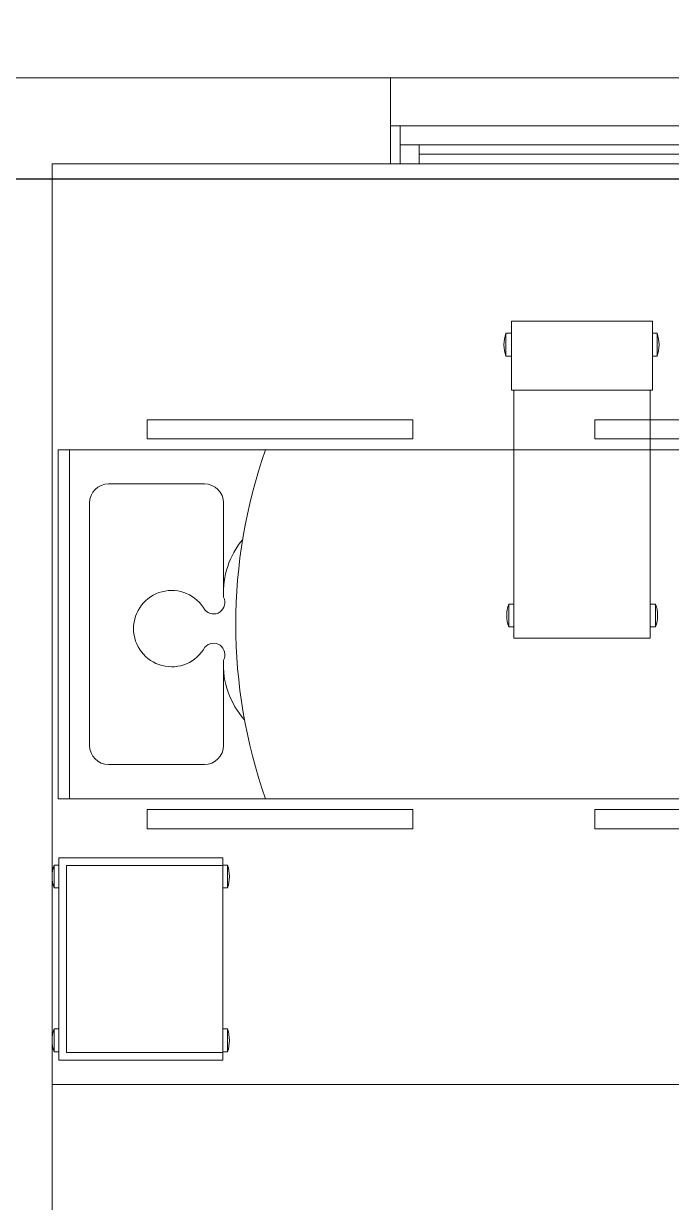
# Model space of a CAD drawing. Header units: metres. Extents: x -18745 to 220762, y -1579758 to -1356048.
# Drawn here: x 133561 to 135260, y -1429119 to -1426030 of the extents above; entities that cross this region are included whole.
import ezdxf

# ---------------------------------------------------------------- set-up
doc = ezdxf.new("R2010")
doc.units = ezdxf.units.M
doc.layers.get('0').update_dxf_attribs({"lineweight": 0})
for name, color, linetype, lineweight in [('A-100 - Copy$0$Aluminum', 8, 'Continuous', 0), ('A-100 - Copy$0$Medical Equipment and Furniture', 8, 'Continuous', 0), ('A-100 - Copy$0$Medical Equipment and Furniture1', 8, 'Continuous', 5), ('A-100 - Copy$0$Proj', 8, 'Continuous', 0), ('A-100 - Copy$0$Walls', 8, 'Continuous', 0)]:
    doc.layers.add(name, color=color, linetype=linetype, lineweight=lineweight)
doc.layers.add('A-100 - Copy$0$axes', color=8, linetype='Continuous')

# ---------------------------------------------------------------- blocks, each defined once
blk = doc.blocks.new('A-100 - Copy$0$Hospital Bed')
at = {"layer": 'A-100 - Copy$0$Medical Equipment and Furniture1'}
for p, q in [((38.338, -101.6315, 0), (38.338, -101.6815, 0)), ((38.338, -101.6315, 0), (39.0347, -101.6315, 0)), ((39.0347, -101.6315, 0), (39.0347, -101.6815, 0)), ((39.5123, -101.6315, 0), (40.209, -101.6315, 0)), ((39.5123, -101.6315, 0), (39.5123, -101.6815, 0)), ((40.209, -101.6315, 0), (40.209, -101.6815, 0)), ((38.338, -101.6815, 0), (39.0347, -101.6815, 0)), ((39.5123, -101.6815, 0), (40.209, -101.6815, 0)), ((38.105, -102.6245, 0), (38.105, -101.7101, 0)), ((38.105, -101.7101, 0), (40.4164, -101.7101, 0)), ((38.135, -102.6245, 0), (38.135, -101.7101, 0)), ((40.3864, -101.7101, 0), (40.3864, -102.6245, 0)), ((40.4164, -101.7101, 0), (40.4164, -102.6245, 0)), ((38.2374, -101.7997, 0), (38.4887, -101.7997, 0)), ((38.1874, -102.485, 0), (38.1874, -101.8497, 0)), ((38.5387, -102.0476, 0), (38.5387, -101.8497, 0)), ((38.5387, -102.485, 0), (38.5387, -102.264, 0)), ((38.4887, -102.535, 0), (38.2374, -102.535, 0)), ((40.4164, -102.6245, 0), (38.105, -102.6245, 0)), ((38.338, -102.6532, 0), (38.338, -102.7032, 0)), ((39.0347, -102.6532, 0), (38.338, -102.6532, 0)), ((39.0347, -102.6532, 0), (39.0347, -102.7032, 0)), ((40.209, -102.6532, 0), (39.5123, -102.6532, 0)), ((39.5123, -102.6532, 0), (39.5123, -102.7032, 0)), ((40.209, -102.6532, 0), (40.209, -102.7032, 0)), ((39.0347, -102.7032, 0), (38.338, -102.7032, 0)), ((40.209, -102.7032, 0), (39.5123, -102.7032, 0))]:
    blk.add_line(p, q, dxfattribs=at)
at = {"layer": 'A-100 - Copy$0$Medical Equipment and Furniture1', "elevation": 0}
for points in [[(38.6489, -102.6245), (38.6489, -102.6245), (38.6489, -102.6245), (38.6489, -102.6245), (38.6489, -102.6245), (38.6489, -102.6245), (38.6489, -102.6245), (38.6489, -102.6245), (38.6489, -102.6245), (38.6489, -102.6245), (38.6489, -102.6245), (38.6489, -102.6245), (38.6489, -102.6245), (38.6489, -102.6245), (38.6489, -102.6245), (38.6489, -102.6245), (38.6489, -102.6245), (38.6489, -102.6245), (38.6489, -102.6245), (38.6489, -102.6245), (38.6489, -102.6245), (38.6489, -102.6245), (38.6489, -102.6245), (38.6489, -102.6245), (38.6489, -102.6245), (38.6489, -102.6245), (38.6489, -102.6245), (38.6489, -102.6245), (38.6489, -102.6245), (38.6489, -102.6245), (38.6489, -102.6245), (38.6489, -102.6245), (38.6489, -102.6245), (38.6489, -102.6245), (38.6489, -102.6245), (38.6489, -102.6245), (38.6489, -102.6245), (38.6489, -102.6245), (38.6489, -102.6245), (38.6489, -102.6245), (38.6489, -102.6245), (38.6489, -102.6245), (38.6489, -102.6245), (38.6489, -102.6245), (38.6489, -102.6245), (38.6489, -102.6245), (38.6489, -102.6245), (38.6489, -102.6245), (38.6489, -102.6245), (38.6489, -102.6245), (38.6489, -102.6245), (38.6489, -102.6245), (38.6489, -102.6245), (38.6489, -102.6245), (38.6489, -102.6245), (38.6489, -102.6245), (38.6489, -102.6245), (38.6489, -102.6245), (38.6489, -102.6245), (38.6489, -102.6245), (38.6489, -102.6245), (38.6489, -102.6245), (38.6489, -102.6245), (38.6489, -102.6245), (38.6489, -102.6245), (38.6489, -102.6245), (38.6489, -102.6245), (38.6489, -102.6245), (38.6489, -102.6245), (38.6489, -102.6245), (38.6489, -102.6245), (38.6489, -102.6245), (38.6489, -102.6245), (38.6489, -102.6245), (38.6489, -102.6245), (38.6489, -102.6245), (38.6489, -102.6245), (38.6489, -102.6245), (38.6489, -102.6245), (38.6489, -102.6245), (38.6489, -102.6245), (38.6489, -102.6245), (38.6489, -102.6245), (38.6489, -102.6245), (38.6489, -102.6245), (38.6489, -102.6245), (38.6489, -102.6245), (38.6489, -102.6245), (38.6489, -102.6245), (38.6489, -102.6245), (38.6489, -102.6245), (38.6489, -102.6245), (38.6489, -102.6245), (38.6489, -102.6245), (38.6489, -102.6245), (38.6489, -102.6245), (38.6489, -102.6245), (38.6489, -102.6245), (38.6489, -102.6245), (38.6489, -102.6245), (38.6489, -102.6245), (38.6489, -102.6245), (38.6489, -102.6245), (38.6489, -102.6245), (38.6489, -102.6245), (38.6489, -102.6245), (38.6489, -102.6245), (38.6489, -102.6245), (38.6489, -102.6245), (38.6489, -102.6245), (38.6489, -102.6245), (38.6489, -102.6245), (38.6489, -102.6245), (38.6489, -102.6245), (38.6489, -102.6245), (38.6489, -102.6245), (38.6489, -102.6245), (38.6489, -102.6245), (38.6489, -102.6245), (38.6489, -102.6245), (38.6489, -102.6245), (38.6489, -102.6245), (38.6489, -102.6245), (38.6489, -102.6245), (38.6489, -102.6245), (38.6489, -102.6245), (38.6489, -102.6245), (38.6489, -102.6245), (38.6489, -102.6245), (38.6489, -102.6245), (38.6489, -102.6245), (38.6489, -102.6245), (38.6489, -102.6245), (38.6489, -102.6245), (38.6489, -102.6245), (38.6489, -102.6245), (38.6489, -102.6245), (38.6489, -102.6245), (38.6489, -102.6245), (38.6489, -102.6245), (38.6489, -102.6245), (38.6489, -102.6245), (38.6489, -102.6245), (38.6489, -102.6245), (38.6489, -102.6245), (38.6489, -102.6245), (38.6489, -102.6245), (38.6489, -102.6245), (38.6489, -102.6245), (38.6489, -102.6245), (38.6489, -102.6245), (38.6489, -102.6245), (38.6489, -102.6245), (38.6489, -102.6245), (38.6489, -102.6245), (38.6489, -102.6245), (38.6489, -102.6245), (38.6489, -102.6245), (38.6489, -102.6245), (38.6489, -102.6245), (38.6489, -102.6245), (38.6489, -102.6245), (38.6489, -102.6245), (38.6489, -102.6245), (38.6489, -102.6245), (38.6489, -102.6245), (38.6489, -102.6245), (38.6489, -102.6245), (38.6489, -102.6245), (38.6489, -102.6245), (38.6489, -102.6245), (38.6489, -102.6245), (38.6489, -102.6245), (38.6489, -102.6245), (38.6489, -102.6245), (38.6489, -102.6245), (38.6489, -102.6245), (38.6489, -102.6245), (38.6489, -102.6245), (38.6489, -102.6245), (38.6489, -102.6245), (38.6489, -102.6245), (38.6489, -102.6245), (38.6489, -102.6245), (38.6489, -102.6245), (38.6489, -102.6245), (38.6489, -102.6245), (38.6489, -102.6245), (38.6489, -102.6245), (38.6489, -102.6245), (38.6489, -102.6245), (38.6489, -102.6245), (38.6489, -102.6245), (38.6489, -102.6245), (38.6489, -102.6245), (38.6489, -102.6245), (38.6489, -102.6245), (38.6489, -102.6245), (38.6489, -102.6245), (38.6489, -102.6245), (38.6489, -102.6245), (38.6489, -102.6245), (38.6489, -102.6245), (38.6489, -102.6245), (38.6489, -102.6245), (38.6489, -102.6245), (38.6489, -102.6245), (38.6489, -102.6245), (38.6489, -102.6245), (38.6489, -102.6245), (38.6489, -102.6245), (38.6489, -102.6245), (38.6489, -102.6245), (38.6489, -102.6245), (38.6489, -102.6245), (38.6489, -102.6245), (38.6489, -102.6245), (38.6489, -102.6245), (38.6489, -102.6245)], [(38.6489, -102.6245), (38.6489, -102.6245), (38.6489, -102.6245), (38.6489, -102.6245), (38.6489, -102.6245), (38.6489, -102.6245), (38.6489, -102.6245), (38.6489, -102.6245), (38.6489, -102.6245), (38.6489, -102.6245), (38.6489, -102.6245), (38.6489, -102.6245), (38.6489, -102.6245), (38.6489, -102.6245), (38.6489, -102.6245), (38.6489, -102.6245), (38.6489, -102.6245), (38.6489, -102.6245), (38.6489, -102.6245), (38.6489, -102.6245), (38.6489, -102.6245), (38.6489, -102.6245), (38.6489, -102.6245), (38.6489, -102.6245), (38.6489, -102.6245), (38.6489, -102.6245), (38.6489, -102.6245), (38.6489, -102.6245), (38.6489, -102.6245), (38.6489, -102.6245), (38.6489, -102.6245), (38.6489, -102.6245), (38.6489, -102.6245), (38.6489, -102.6245), (38.6489, -102.6245), (38.6489, -102.6245), (38.6489, -102.6245), (38.6489, -102.6245), (38.6489, -102.6245), (38.6489, -102.6245), (38.6489, -102.6245), (38.6489, -102.6245), (38.6489, -102.6245), (38.6489, -102.6245), (38.6489, -102.6245), (38.6489, -102.6245), (38.6489, -102.6245), (38.6489, -102.6245), (38.6489, -102.6245), (38.6489, -102.6245), (38.6489, -102.6245), (38.6489, -102.6245), (38.6489, -102.6245), (38.6489, -102.6245), (38.6489, -102.6245), (38.6489, -102.6245), (38.6489, -102.6245), (38.6489, -102.6245), (38.6489, -102.6245), (38.6489, -102.6245), (38.6489, -102.6245), (38.6489, -102.6245), (38.6489, -102.6245), (38.6489, -102.6245), (38.6489, -102.6245), (38.6489, -102.6245), (38.6489, -102.6245), (38.6489, -102.6245), (38.6489, -102.6245), (38.6489, -102.6245), (38.6489, -102.6245), (38.6489, -102.6245), (38.6489, -102.6245), (38.6489, -102.6245), (38.6489, -102.6245), (38.6489, -102.6245), (38.6489, -102.6245), (38.6489, -102.6245), (38.6489, -102.6245), (38.6489, -102.6245), (38.6489, -102.6245), (38.6489, -102.6245), (38.6489, -102.6245), (38.6489, -102.6245), (38.6489, -102.6245), (38.6489, -102.6245), (38.6489, -102.6245), (38.6489, -102.6245), (38.6489, -102.6245), (38.6489, -102.6245), (38.6489, -102.6245), (38.6489, -102.6245), (38.6489, -102.6245), (38.6489, -102.6245), (38.6489, -102.6245), (38.6489, -102.6245), (38.6489, -102.6245), (38.6489, -102.6245), (38.6489, -102.6245), (38.6489, -102.6245), (38.6489, -102.6245), (38.6489, -102.6245), (38.6489, -102.6245), (38.6489, -102.6245), (38.6489, -102.6245), (38.6489, -102.6245), (38.6489, -102.6245), (38.6489, -102.6245), (38.6489, -102.6245), (38.6489, -102.6245), (38.6489, -102.6245), (38.6489, -102.6245), (38.6489, -102.6245), (38.6489, -102.6245), (38.6489, -102.6245), (38.6489, -102.6245), (38.6489, -102.6245), (38.6489, -102.6245), (38.6489, -102.6245), (38.6489, -102.6245), (38.6489, -102.6245), (38.6489, -102.6245), (38.6489, -102.6245), (38.6489, -102.6245), (38.6489, -102.6245), (38.6489, -102.6245), (38.6489, -102.6245), (38.6489, -102.6245), (38.6489, -102.6245), (38.6489, -102.6245), (38.6489, -102.6245), (38.6489, -102.6245), (38.6489, -102.6245), (38.6489, -102.6245), (38.6489, -102.6245), (38.6489, -102.6245), (38.6489, -102.6245), (38.6489, -102.6245), (38.6489, -102.6245), (38.6489, -102.6245), (38.6489, -102.6245), (38.6489, -102.6245), (38.6489, -102.6245), (38.6489, -102.6245), (38.6489, -102.6245), (38.6489, -102.6245), (38.6489, -102.6245), (38.6489, -102.6245), (38.6489, -102.6245), (38.6489, -102.6245), (38.6489, -102.6245), (38.6489, -102.6245), (38.6489, -102.6245), (38.6489, -102.6245), (38.6489, -102.6245), (38.6489, -102.6245), (38.6489, -102.6245), (38.6489, -102.6245), (38.6489, -102.6245), (38.6489, -102.6245), (38.6489, -102.6245), (38.6489, -102.6245), (38.6489, -102.6245), (38.6489, -102.6245), (38.6489, -102.6245), (38.6489, -102.6245), (38.6489, -102.6245), (38.6489, -102.6245), (38.6489, -102.6245), (38.6489, -102.6245), (38.6489, -102.6245), (38.6489, -102.6245), (38.6489, -102.6245), (38.6489, -102.6245), (38.6489, -102.6245), (38.6489, -102.6245), (38.6489, -102.6245), (38.6489, -102.6245), (38.6489, -102.6245), (38.6489, -102.6245), (38.6489, -102.6245), (38.6489, -102.6245), (38.6489, -102.6245), (38.6489, -102.6245), (38.6489, -102.6245), (38.6489, -102.6245), (38.6489, -102.6245), (38.6489, -102.6245), (38.6489, -102.6245), (38.6489, -102.6245), (38.6489, -102.6245), (38.6489, -102.6245), (38.6489, -102.6245), (38.6489, -102.6245), (38.6489, -102.6245), (38.6489, -102.6245), (38.6489, -102.6245), (38.6489, -102.6245), (38.6489, -102.6245), (38.6489, -102.6245), (38.6489, -102.6245), (38.6489, -102.6245), (38.6489, -102.6245), (38.6489, -102.6245), (38.6489, -102.6245), (38.6489, -102.6245), (38.6489, -102.6245), (38.6489, -102.6245), (38.6489, -102.6245), (38.6489, -102.6245), (38.6489, -102.6245), (38.6489, -102.6245), (38.6489, -102.6245), (38.6489, -102.6245)], [(38.6489, -102.6245), (38.6489, -102.6245), (38.6489, -102.6245), (38.6489, -102.6245), (38.6489, -102.6245), (38.6489, -102.6245), (38.6489, -102.6245), (38.6489, -102.6245), (38.6489, -102.6245), (38.6489, -102.6245), (38.6489, -102.6245), (38.6489, -102.6245), (38.6489, -102.6245), (38.6489, -102.6245), (38.6489, -102.6245), (38.6489, -102.6245), (38.6489, -102.6245), (38.6489, -102.6245), (38.6489, -102.6245), (38.6489, -102.6245), (38.6489, -102.6245), (38.6489, -102.6245), (38.6489, -102.6245), (38.6489, -102.6245), (38.6489, -102.6245), (38.6489, -102.6245), (38.6489, -102.6245), (38.6489, -102.6245), (38.6489, -102.6245), (38.6489, -102.6245), (38.6489, -102.6245), (38.6489, -102.6245), (38.6489, -102.6245), (38.6489, -102.6245), (38.6489, -102.6245), (38.6489, -102.6245), (38.6489, -102.6245), (38.6489, -102.6245), (38.6489, -102.6245), (38.6489, -102.6245), (38.6489, -102.6245), (38.6489, -102.6245), (38.6489, -102.6245), (38.6489, -102.6245), (38.6489, -102.6245), (38.6489, -102.6245), (38.6489, -102.6245), (38.6489, -102.6245), (38.6489, -102.6245), (38.6489, -102.6245), (38.6489, -102.6245), (38.6489, -102.6245), (38.6489, -102.6245), (38.6489, -102.6245), (38.6489, -102.6245), (38.6489, -102.6245), (38.6489, -102.6245), (38.6489, -102.6245), (38.6489, -102.6245), (38.6489, -102.6245), (38.6489, -102.6245), (38.6489, -102.6245), (38.6489, -102.6245), (38.6489, -102.6245), (38.6489, -102.6245), (38.6489, -102.6245), (38.6489, -102.6245), (38.6489, -102.6245), (38.6489, -102.6245), (38.6489, -102.6245), (38.6489, -102.6245), (38.6489, -102.6245), (38.6489, -102.6245), (38.6489, -102.6245), (38.6489, -102.6245), (38.6489, -102.6245), (38.6489, -102.6245), (38.6489, -102.6245), (38.6489, -102.6245), (38.6489, -102.6245), (38.6489, -102.6245), (38.6489, -102.6245), (38.6489, -102.6245), (38.6489, -102.6245), (38.6489, -102.6245), (38.6489, -102.6245), (38.6489, -102.6245), (38.6489, -102.6245), (38.6489, -102.6245), (38.6489, -102.6245), (38.6489, -102.6245), (38.6489, -102.6245), (38.6489, -102.6245), (38.6489, -102.6245), (38.6489, -102.6245), (38.6489, -102.6245), (38.6489, -102.6245), (38.6489, -102.6245), (38.6489, -102.6245), (38.6489, -102.6245), (38.6489, -102.6245), (38.6489, -102.6245), (38.6489, -102.6245), (38.6489, -102.6245), (38.6489, -102.6245), (38.6489, -102.6245), (38.6489, -102.6245), (38.6489, -102.6245), (38.6489, -102.6245), (38.6489, -102.6245), (38.6489, -102.6245), (38.6489, -102.6245), (38.6489, -102.6245), (38.6489, -102.6245), (38.6489, -102.6245), (38.6489, -102.6245), (38.6489, -102.6245), (38.6489, -102.6245), (38.6489, -102.6245), (38.6489, -102.6245), (38.6489, -102.6245), (38.6489, -102.6245), (38.6489, -102.6245), (38.6489, -102.6245), (38.6489, -102.6245), (38.6489, -102.6245), (38.6489, -102.6245), (38.6489, -102.6245), (38.6489, -102.6245), (38.6489, -102.6245), (38.6489, -102.6245), (38.6489, -102.6245), (38.6489, -102.6245), (38.6489, -102.6245), (38.6489, -102.6245), (38.6489, -102.6245), (38.6489, -102.6245), (38.6489, -102.6245), (38.6489, -102.6245), (38.6489, -102.6245), (38.6489, -102.6245), (38.6489, -102.6245), (38.6489, -102.6245), (38.6489, -102.6245), (38.6489, -102.6245), (38.6489, -102.6245), (38.6489, -102.6245), (38.6489, -102.6245), (38.6489, -102.6245), (38.6489, -102.6245), (38.6489, -102.6245), (38.6489, -102.6245), (38.6489, -102.6245), (38.6489, -102.6245), (38.6489, -102.6245), (38.6489, -102.6245), (38.6489, -102.6245), (38.6489, -102.6245), (38.6489, -102.6245), (38.6489, -102.6245), (38.6489, -102.6245), (38.6489, -102.6245), (38.6489, -102.6245), (38.6489, -102.6245), (38.6489, -102.6245), (38.6489, -102.6245), (38.6489, -102.6245), (38.6489, -102.6245), (38.6489, -102.6245), (38.6489, -102.6245), (38.6489, -102.6245), (38.6489, -102.6245), (38.6489, -102.6245), (38.6489, -102.6245), (38.6489, -102.6245), (38.6489, -102.6245), (38.6489, -102.6245), (38.6489, -102.6245), (38.6489, -102.6245), (38.6489, -102.6245), (38.6489, -102.6245), (38.6489, -102.6245), (38.6489, -102.6245), (38.6489, -102.6245), (38.6489, -102.6245), (38.6489, -102.6245), (38.6489, -102.6245), (38.6489, -102.6245), (38.6489, -102.6245), (38.6489, -102.6245), (38.6489, -102.6245), (38.6489, -102.6245), (38.6489, -102.6245), (38.6489, -102.6245), (38.6489, -102.6245), (38.6489, -102.6245), (38.6489, -102.6245), (38.6489, -102.6245), (38.6489, -102.6245), (38.6489, -102.6245), (38.6489, -102.6245), (38.6489, -102.6245), (38.6489, -102.6245), (38.6489, -102.6245), (38.6489, -102.6245), (38.6489, -102.6245), (38.6489, -102.6245), (38.6489, -102.6245), (38.6489, -102.6245), (38.6489, -102.6245), (38.6489, -102.6245), (38.6489, -102.6245), (38.6489, -102.6245), (38.6489, -102.6245), (38.6489, -102.6245), (38.6489, -102.6245), (38.6489, -102.6245), (38.6489, -102.6245), (38.6489, -102.6245), (38.6489, -102.6245), (38.6489, -102.6245), (38.6489, -102.6245), (38.6489, -102.6245), (38.6489, -102.6245), (38.6489, -102.6245), (38.6489, -102.6245), (38.6489, -102.6245), (38.6489, -102.6245), (38.6489, -102.6245), (38.6489, -102.6245), (38.6489, -102.6245), (38.6489, -102.6245), (38.6489, -102.6245), (38.6489, -102.6245), (38.6489, -102.6245), (38.6489, -102.6245), (38.6489, -102.6245), (38.6489, -102.6245), (38.6489, -102.6245), (38.6489, -102.6245), (38.6489, -102.6245), (38.6489, -102.6245), (38.6489, -102.6245), (38.6489, -102.6245), (38.6489, -102.6245), (38.6489, -102.6245), (38.6489, -102.6245), (38.6489, -102.6245), (38.6489, -102.6245), (38.6489, -102.6245), (38.6489, -102.6245), (38.6489, -102.6245), (38.6489, -102.6245), (38.6489, -102.6245), (38.6489, -102.6245), (38.6489, -102.6245), (38.6489, -102.6245), (38.6489, -102.6245), (38.6489, -102.6245), (38.6489, -102.6245), (38.6489, -102.6245), (38.6489, -102.6245), (38.6489, -102.6245), (38.6489, -102.6245), (38.6489, -102.6245), (38.6489, -102.6245), (38.6489, -102.6245), (38.6489, -102.6245), (38.6489, -102.6245), (38.6489, -102.6245), (38.6489, -102.6245), (38.6489, -102.6245), (38.6489, -102.6245), (38.6489, -102.6245), (38.6489, -102.6245), (38.6489, -102.6245), (38.6489, -102.6245)]]:
    blk.add_lwpolyline(points, close=True, dxfattribs=at)
for points in [[(38.6489, -102.6245), (38.6489, -102.6245), (38.6489, -102.6245), (38.6489, -102.6245), (38.6489, -102.6245), (38.6489, -102.6245), (38.6489, -102.6245), (38.6489, -102.6245)], [(38.6489, -102.6245), (38.6489, -102.6245), (38.6489, -102.6245), (38.6489, -102.6245), (38.6489, -102.6245), (38.6489, -102.6245), (38.6489, -102.6245), (38.6489, -102.6245), (38.6489, -102.6245), (38.6489, -102.6245), (38.6489, -102.6245), (38.6489, -102.6245), (38.6489, -102.6245), (38.6489, -102.6245), (38.6489, -102.6245), (38.6489, -102.6245), (38.6489, -102.6245), (38.6489, -102.6245), (38.6489, -102.6245), (38.6489, -102.6245), (38.6489, -102.6245), (38.6489, -102.6245), (38.6489, -102.6245), (38.6489, -102.6245), (38.6489, -102.6245), (38.6489, -102.6245), (38.6489, -102.6245), (38.6489, -102.6245), (38.6489, -102.6245), (38.6489, -102.6245), (38.6489, -102.6245), (38.6489, -102.6245), (38.6489, -102.6245), (38.6489, -102.6245), (38.6489, -102.6245), (38.6489, -102.6245), (38.6489, -102.6245), (38.6489, -102.6245), (38.6489, -102.6245), (38.6489, -102.6245), (38.6489, -102.6245), (38.6489, -102.6245), (38.6489, -102.6245), (38.6489, -102.6245), (38.6489, -102.6245), (38.6489, -102.6245), (38.6489, -102.6245), (38.6489, -102.6245), (38.6489, -102.6245), (38.6489, -102.6245), (38.6489, -102.6245), (38.6489, -102.6245), (38.6489, -102.6245), (38.6489, -102.6245), (38.6489, -102.6245), (38.6489, -102.6245), (38.6489, -102.6245), (38.6489, -102.6245), (38.6489, -102.6245), (38.6489, -102.6245), (38.6489, -102.6245), (38.6489, -102.6245), (38.6489, -102.6245), (38.6489, -102.6245), (38.6489, -102.6245), (38.6489, -102.6245), (38.6489, -102.6245), (38.6489, -102.6245), (38.6489, -102.6245), (38.6489, -102.6245), (38.6489, -102.6245), (38.6489, -102.6245), (38.6489, -102.6245), (38.6489, -102.6245), (38.6489, -102.6245), (38.6489, -102.6245), (38.6489, -102.6245), (38.6489, -102.6245), (38.6489, -102.6245), (38.6489, -102.6245), (38.6489, -102.6245), (38.6489, -102.6245), (38.6489, -102.6245), (38.6489, -102.6245), (38.6489, -102.6245), (38.6489, -102.6245), (38.6489, -102.6245), (38.6489, -102.6245), (38.6489, -102.6245), (38.6489, -102.6245), (38.6489, -102.6245), (38.6489, -102.6245), (38.6489, -102.6245), (38.6489, -102.6245), (38.6489, -102.6245), (38.6489, -102.6245), (38.6489, -102.6245), (38.6489, -102.6245), (38.6489, -102.6245), (38.6489, -102.6245), (38.6489, -102.6245), (38.6489, -102.6245), (38.6489, -102.6245), (38.6489, -102.6245), (38.6489, -102.6245), (38.6489, -102.6245), (38.6489, -102.6245), (38.6489, -102.6245), (38.6489, -102.6245), (38.6489, -102.6245), (38.6489, -102.6245)], [(38.6489, -102.6245), (38.6489, -102.6245), (38.6489, -102.6245), (38.6489, -102.6245), (38.6489, -102.6245), (38.6489, -102.6245), (38.6489, -102.6245), (38.6489, -102.6245), (38.6489, -102.6245), (38.6489, -102.6245), (38.6489, -102.6245), (38.6489, -102.6245), (38.6489, -102.6245), (38.6489, -102.6245), (38.6489, -102.6245), (38.6489, -102.6245), (38.6489, -102.6245)], [(38.6489, -102.6245), (38.6489, -102.6245), (38.6489, -102.6245), (38.6489, -102.6245), (38.6489, -102.6245), (38.6489, -102.6245), (38.6489, -102.6245)], [(38.6489, -102.6245), (38.6489, -102.6245), (38.6489, -102.6245), (38.6489, -102.6245), (38.6489, -102.6245), (38.6489, -102.6245), (38.6489, -102.6245), (38.6489, -102.6245), (38.6489, -102.6245), (38.6489, -102.6245), (38.6489, -102.6245), (38.6489, -102.6245)], [(38.6489, -102.6245), (38.6489, -102.6245), (38.6489, -102.6245), (38.6489, -102.6245), (38.6489, -102.6245), (38.6489, -102.6245), (38.6489, -102.6245), (38.6489, -102.6245), (38.6489, -102.6245), (38.6489, -102.6245), (38.6489, -102.6245), (38.6489, -102.6245), (38.6489, -102.6245), (38.6489, -102.6245), (38.6489, -102.6245), (38.6489, -102.6245), (38.6489, -102.6245), (38.6489, -102.6245), (38.6489, -102.6245), (38.6489, -102.6245), (38.6489, -102.6245), (38.6489, -102.6245), (38.6489, -102.6245), (38.6489, -102.6245), (38.6489, -102.6245), (38.6489, -102.6245), (38.6489, -102.6245), (38.6489, -102.6245), (38.6489, -102.6245), (38.6489, -102.6245), (38.6489, -102.6245), (38.6489, -102.6245), (38.6489, -102.6245), (38.6489, -102.6245), (38.6489, -102.6245), (38.6489, -102.6245), (38.6489, -102.6245), (38.6489, -102.6245), (38.6489, -102.6245), (38.6489, -102.6245), (38.6489, -102.6245), (38.6489, -102.6245), (38.6489, -102.6245), (38.6489, -102.6245), (38.6489, -102.6245), (38.6489, -102.6245), (38.6489, -102.6245), (38.6489, -102.6245), (38.6489, -102.6245), (38.6489, -102.6245), (38.6489, -102.6245), (38.6489, -102.6245), (38.6489, -102.6245), (38.6489, -102.6245), (38.6489, -102.6245), (38.6489, -102.6245), (38.6489, -102.6245), (38.6489, -102.6245), (38.6489, -102.6245), (38.6489, -102.6245), (38.6489, -102.6245), (38.6489, -102.6245), (38.6489, -102.6245), (38.6489, -102.6245), (38.6489, -102.6245), (38.6489, -102.6245), (38.6489, -102.6245), (38.6489, -102.6245), (38.6489, -102.6245), (38.6489, -102.6245), (38.6489, -102.6245), (38.6489, -102.6245), (38.6489, -102.6245), (38.6489, -102.6245), (38.6489, -102.6245), (38.6489, -102.6245), (38.6489, -102.6245), (38.6489, -102.6245), (38.6489, -102.6245), (38.6489, -102.6245), (38.6489, -102.6245), (38.6489, -102.6245), (38.6489, -102.6245), (38.6489, -102.6245), (38.6489, -102.6245), (38.6489, -102.6245), (38.6489, -102.6245), (38.6489, -102.6245), (38.6489, -102.6245)], [(38.6489, -102.6245), (38.6489, -102.6245), (38.6489, -102.6245), (38.6489, -102.6245), (38.6489, -102.6245), (38.6489, -102.6245), (38.6489, -102.6245), (38.6489, -102.6245), (38.6489, -102.6245), (38.6489, -102.6245), (38.6489, -102.6245), (38.6489, -102.6245), (38.6489, -102.6245), (38.6489, -102.6245), (38.6489, -102.6245), (38.6489, -102.6245), (38.6489, -102.6245), (38.6489, -102.6245), (38.6489, -102.6245), (38.6489, -102.6245), (38.6489, -102.6245), (38.6489, -102.6245), (38.6489, -102.6245), (38.6489, -102.6245), (38.6489, -102.6245), (38.6489, -102.6245), (38.6489, -102.6245), (38.6489, -102.6245), (38.6489, -102.6245), (38.6489, -102.6245), (38.6489, -102.6245), (38.6489, -102.6245), (38.6489, -102.6245), (38.6489, -102.6245), (38.6489, -102.6245), (38.6489, -102.6245), (38.6489, -102.6245), (38.6489, -102.6245), (38.6489, -102.6245), (38.6489, -102.6245), (38.6489, -102.6245), (38.6489, -102.6245), (38.6489, -102.6245), (38.6489, -102.6245), (38.6489, -102.6245), (38.6489, -102.6245), (38.6489, -102.6245), (38.6489, -102.6245), (38.6489, -102.6245), (38.6489, -102.6245), (38.6489, -102.6245), (38.6489, -102.6245), (38.6489, -102.6245), (38.6489, -102.6245)], [(38.6489, -102.6245), (38.6489, -102.6245), (38.6489, -102.6245), (38.6489, -102.6245), (38.6489, -102.6245), (38.6489, -102.6245), (38.6489, -102.6245), (38.6489, -102.6245), (38.6489, -102.6245), (38.6489, -102.6245)], [(38.6489, -102.6245), (38.6489, -102.6245), (38.6489, -102.6245), (38.6489, -102.6245), (38.6489, -102.6245), (38.6489, -102.6245), (38.6489, -102.6245), (38.6489, -102.6245), (38.6489, -102.6245), (38.6489, -102.6245)], [(38.6489, -102.6245), (38.6489, -102.6245), (38.6489, -102.6245), (38.6489, -102.6245), (38.6489, -102.6245), (38.6489, -102.6245), (38.6489, -102.6245), (38.6489, -102.6245), (38.6489, -102.6245), (38.6489, -102.6245), (38.6489, -102.6245), (38.6489, -102.6245), (38.6489, -102.6245), (38.6489, -102.6245), (38.6489, -102.6245)], [(38.6489, -102.6245), (38.6489, -102.6245), (38.6489, -102.6245), (38.6489, -102.6245), (38.6489, -102.6245), (38.6489, -102.6245), (38.6489, -102.6245), (38.6489, -102.6245), (38.6489, -102.6245), (38.6489, -102.6245)], [(38.6489, -102.6245), (38.6489, -102.6245), (38.6489, -102.6245), (38.6489, -102.6245), (38.6489, -102.6245), (38.6489, -102.6245), (38.6489, -102.6245)], [(38.6489, -102.6245), (38.6489, -102.6245), (38.6489, -102.6245), (38.6489, -102.6245), (38.6489, -102.6245), (38.6489, -102.6245), (38.6489, -102.6245), (38.6489, -102.6245), (38.6489, -102.6245), (38.6489, -102.6245)], [(38.6489, -102.6245), (38.6489, -102.6245), (38.6489, -102.6245), (38.6489, -102.6245), (38.6489, -102.6245), (38.6489, -102.6245), (38.6489, -102.6245), (38.6489, -102.6245), (38.6489, -102.6245), (38.6489, -102.6245), (38.6489, -102.6245), (38.6489, -102.6245), (38.6489, -102.6245), (38.6489, -102.6245), (38.6489, -102.6245), (38.6489, -102.6245), (38.6489, -102.6245), (38.6489, -102.6245)], [(38.6489, -102.6245), (38.6489, -102.6245), (38.6489, -102.6245), (38.6489, -102.6245), (38.6489, -102.6245), (38.6489, -102.6245), (38.6489, -102.6245), (38.6489, -102.6245), (38.6489, -102.6245)]]:
    blk.add_lwpolyline(points, dxfattribs=at)
at = {"layer": 'A-100 - Copy$0$Medical Equipment and Furniture1'}
for centre, radius, start, end in [((39.9488, -102.1673, 0), 1.378, 160.6222, 199.3778), ((38.2374, -101.8497, 0), 0.05, 90, 180), ((38.4887, -101.8497, 0), 0.05, 0, 90), ((38.7578, -102.0625, 0), 0.2195, 138.2973, 182.816), ((38.4026, -102.1558, 0), 0.1, 29.3037, 330.6963), ((38.5126, -102.0878, 0), 0.0297, 220.0437, 29.1003), ((38.5126, -102.2238, 0), 0.0297, 330.8997, 139.9563), ((38.7578, -102.2491, 0), 0.2195, 177.184, 219.6878), ((38.2374, -102.485, 0), 0.05, 180, 270), ((38.4887, -102.485, 0), 0.05, 270, 0)]:
    blk.add_arc(centre, radius, start, end, dxfattribs=at)
blk = doc.blocks.new('A-100 - Copy$0$HF13963-P')
at = {"layer": 'A-100 - Copy$0$Medical Equipment and Furniture1'}
for p, q in [((0.0915, 0.1995), (0.0315, 0.1995)), ((0.0315, 0.1995), (0.0315, 0.185)), ((0.0915, 0.1995), (0.0915, 0.185)), ((0.8007, 0.1919), (0.7407, 0.1919)), ((0.7407, 0.1919), (0.7407, 0.1788)), ((0.8007, 0.1919), (0.8007, 0.1788)), ((0.18, 0.185), (0, 0.185)), ((0, 0.185), (0, -0.185)), ((0.18, 0.185), (0.18, -0.185)), ((0.83, 0.1788), (0.18, 0.1788)), ((0.83, -0.1788), (0.83, 0.1788)), ((0.18, -0.185), (0, -0.185)), ((0.0315, -0.185), (0.0315, -0.1971)), ((0.0915, -0.185), (0.0915, -0.1971)), ((0.18, -0.1788), (0.83, -0.1788)), ((0.7407, -0.1788), (0.7407, -0.1933)), ((0.8007, -0.1788), (0.8007, -0.1933)), ((0.0915, -0.1971), (0.0315, -0.1971)), ((0.8007, -0.1933), (0.7407, -0.1933))]:
    blk.add_line(p, q, dxfattribs=at)
for centre, start, end in [((0.0615, 0.112), 71.0754, 108.9246), ((0.7707, 0.1044), 71.0754, 108.9246), ((0.0615, -0.1096), 251.0754, 288.9246), ((0.7707, -0.1058), 251.0754, 288.9246)]:
    blk.add_arc(centre, 0.0925, start, end, dxfattribs=at)
blk = doc.blocks.new('A-100 - Copy$0$HF10531-P')
at = {"layer": 'A-100 - Copy$0$Medical Equipment and Furniture1'}
for p, q in [((0.0791, 0.4424), (0.0191, 0.4424)), ((0.0191, 0.4424), (0.0191, 0.43)), ((0.0791, 0.4424), (0.0791, 0.43)), ((0.5086, 0.4424), (0.4486, 0.4424)), ((0.4486, 0.4424), (0.4486, 0.43)), ((0.5086, 0.4424), (0.5086, 0.43)), ((0.53, 0.43), (0, 0.43)), ((0, 0.43), (0, 0)), ((0.51, 0.41), (0.02, 0.41)), ((0.02, 0.41), (0.02, 0)), ((0.51, 0), (0.51, 0.41)), ((0.53, 0), (0.53, 0.43)), ((0, 0), (0.53, 0)), ((0.0191, -0.0124), (0.0191, 0)), ((0.0791, -0.0124), (0.0791, 0)), ((0.4486, -0.0124), (0.4486, 0)), ((0.5086, -0.0124), (0.5086, 0)), ((0.0791, -0.0124), (0.0191, -0.0124)), ((0.5086, -0.0124), (0.4486, -0.0124))]:
    blk.add_line(p, q, dxfattribs=at)
for points in [[(0.02, 0.41), (0.02, 0.41), (0.02, 0.41), (0.02, 0.41), (0.02, 0.41), (0.02, 0.41), (0.02, 0.41), (0.02, 0.41), (0.02, 0.41), (0.02, 0.41), (0.02, 0.41), (0.02, 0.41), (0.02, 0.41), (0.02, 0.41), (0.02, 0.41), (0.02, 0.41), (0.02, 0.41), (0.02, 0.41), (0.02, 0.41), (0.02, 0.41), (0.02, 0.41), (0.02, 0.41), (0.02, 0.41), (0.02, 0.41), (0.02, 0.41), (0.02, 0.41), (0.02, 0.41), (0.02, 0.41), (0.02, 0.41), (0.02, 0.41), (0.02, 0.41), (0.02, 0.41), (0.02, 0.41), (0.02, 0.41), (0.02, 0.41), (0.02, 0.41), (0.02, 0.41), (0.02, 0.41), (0.02, 0.41), (0.02, 0.41), (0.02, 0.41), (0.02, 0.41), (0.02, 0.41), (0.02, 0.41), (0.02, 0.41), (0.02, 0.41), (0.02, 0.41), (0.02, 0.41), (0.02, 0.41), (0.02, 0.41), (0.02, 0.41), (0.02, 0.41), (0.02, 0.41), (0.02, 0.41), (0.02, 0.41), (0.02, 0.41), (0.02, 0.41), (0.02, 0.41), (0.02, 0.41), (0.02, 0.41), (0.02, 0.41), (0.02, 0.41), (0.02, 0.41), (0.02, 0.41), (0.02, 0.41), (0.02, 0.41), (0.02, 0.41), (0.02, 0.41), (0.02, 0.41), (0.02, 0.41), (0.02, 0.41), (0.02, 0.41), (0.02, 0.41), (0.02, 0.41), (0.02, 0.41), (0.02, 0.41), (0.02, 0.41), (0.02, 0.41), (0.02, 0.41), (0.02, 0.41), (0.02, 0.41), (0.02, 0.41), (0.02, 0.41), (0.02, 0.41), (0.02, 0.41), (0.02, 0.41), (0.02, 0.41), (0.02, 0.41), (0.02, 0.41), (0.02, 0.41), (0.02, 0.41), (0.02, 0.41), (0.02, 0.41), (0.02, 0.41), (0.02, 0.41), (0.02, 0.41), (0.02, 0.41), (0.02, 0.41), (0.02, 0.41), (0.02, 0.41), (0.02, 0.41), (0.02, 0.41), (0.02, 0.41), (0.02, 0.41), (0.02, 0.41), (0.02, 0.41), (0.02, 0.41), (0.02, 0.41), (0.02, 0.41), (0.02, 0.41), (0.02, 0.41), (0.02, 0.41), (0.02, 0.41), (0.02, 0.41), (0.02, 0.41), (0.02, 0.41), (0.02, 0.41), (0.02, 0.41), (0.02, 0.41), (0.02, 0.41), (0.02, 0.41), (0.02, 0.41), (0.02, 0.41), (0.02, 0.41), (0.02, 0.41), (0.02, 0.41), (0.02, 0.41), (0.02, 0.41), (0.02, 0.41), (0.02, 0.41), (0.02, 0.41), (0.02, 0.41), (0.02, 0.41), (0.02, 0.41), (0.02, 0.41), (0.02, 0.41), (0.02, 0.41), (0.02, 0.41), (0.02, 0.41), (0.02, 0.41), (0.02, 0.41), (0.02, 0.41), (0.02, 0.41), (0.02, 0.41), (0.02, 0.41), (0.02, 0.41), (0.02, 0.41), (0.02, 0.41), (0.02, 0.41), (0.02, 0.41), (0.02, 0.41), (0.02, 0.41), (0.02, 0.41), (0.02, 0.41), (0.02, 0.41), (0.02, 0.41), (0.02, 0.41), (0.02, 0.41), (0.02, 0.41), (0.02, 0.41), (0.02, 0.41), (0.02, 0.41), (0.02, 0.41), (0.02, 0.41), (0.02, 0.41), (0.02, 0.41), (0.02, 0.41), (0.02, 0.41), (0.02, 0.41), (0.02, 0.41), (0.02, 0.41), (0.02, 0.41), (0.02, 0.41), (0.02, 0.41), (0.02, 0.41), (0.02, 0.41), (0.02, 0.41), (0.02, 0.41), (0.02, 0.41), (0.02, 0.41), (0.02, 0.41), (0.02, 0.41), (0.02, 0.41), (0.02, 0.41), (0.02, 0.41), (0.02, 0.41), (0.02, 0.41), (0.02, 0.41), (0.02, 0.41), (0.02, 0.41), (0.02, 0.41), (0.02, 0.41), (0.02, 0.41), (0.02, 0.41), (0.02, 0.41), (0.02, 0.41), (0.02, 0.41), (0.02, 0.41), (0.02, 0.41), (0.02, 0.41), (0.02, 0.41), (0.02, 0.41), (0.02, 0.41), (0.02, 0.41), (0.02, 0.41), (0.02, 0.41), (0.02, 0.41), (0.02, 0.41), (0.02, 0.41), (0.02, 0.41), (0.02, 0.41), (0.02, 0.41), (0.02, 0.41), (0.02, 0.41), (0.02, 0.41), (0.02, 0.41), (0.02, 0.41), (0.02, 0.41), (0.02, 0.41)], [(0.02, 0.41), (0.02, 0.41), (0.02, 0.41), (0.02, 0.41), (0.02, 0.41), (0.02, 0.41), (0.02, 0.41), (0.02, 0.41), (0.02, 0.41), (0.02, 0.41), (0.02, 0.41), (0.02, 0.41), (0.02, 0.41), (0.02, 0.41), (0.02, 0.41), (0.02, 0.41), (0.02, 0.41), (0.02, 0.41), (0.02, 0.41), (0.02, 0.41), (0.02, 0.41), (0.02, 0.41), (0.02, 0.41), (0.02, 0.41), (0.02, 0.41), (0.02, 0.41), (0.02, 0.41), (0.02, 0.41), (0.02, 0.41), (0.02, 0.41), (0.02, 0.41), (0.02, 0.41), (0.02, 0.41), (0.02, 0.41), (0.02, 0.41), (0.02, 0.41), (0.02, 0.41), (0.02, 0.41), (0.02, 0.41), (0.02, 0.41), (0.02, 0.41), (0.02, 0.41), (0.02, 0.41), (0.02, 0.41), (0.02, 0.41), (0.02, 0.41), (0.02, 0.41), (0.02, 0.41), (0.02, 0.41), (0.02, 0.41), (0.02, 0.41), (0.02, 0.41), (0.02, 0.41), (0.02, 0.41), (0.02, 0.41), (0.02, 0.41), (0.02, 0.41), (0.02, 0.41), (0.02, 0.41), (0.02, 0.41), (0.02, 0.41), (0.02, 0.41), (0.02, 0.41), (0.02, 0.41), (0.02, 0.41), (0.02, 0.41), (0.02, 0.41), (0.02, 0.41), (0.02, 0.41), (0.02, 0.41), (0.02, 0.41), (0.02, 0.41), (0.02, 0.41), (0.02, 0.41), (0.02, 0.41), (0.02, 0.41), (0.02, 0.41), (0.02, 0.41), (0.02, 0.41), (0.02, 0.41), (0.02, 0.41), (0.02, 0.41), (0.02, 0.41), (0.02, 0.41), (0.02, 0.41), (0.02, 0.41), (0.02, 0.41), (0.02, 0.41), (0.02, 0.41), (0.02, 0.41), (0.02, 0.41), (0.02, 0.41), (0.02, 0.41), (0.02, 0.41), (0.02, 0.41), (0.02, 0.41), (0.02, 0.41), (0.02, 0.41), (0.02, 0.41), (0.02, 0.41), (0.02, 0.41), (0.02, 0.41), (0.02, 0.41), (0.02, 0.41), (0.02, 0.41), (0.02, 0.41), (0.02, 0.41), (0.02, 0.41), (0.02, 0.41), (0.02, 0.41), (0.02, 0.41), (0.02, 0.41), (0.02, 0.41), (0.02, 0.41), (0.02, 0.41), (0.02, 0.41), (0.02, 0.41), (0.02, 0.41), (0.02, 0.41), (0.02, 0.41), (0.02, 0.41), (0.02, 0.41), (0.02, 0.41), (0.02, 0.41), (0.02, 0.41), (0.02, 0.41), (0.02, 0.41), (0.02, 0.41), (0.02, 0.41), (0.02, 0.41), (0.02, 0.41), (0.02, 0.41), (0.02, 0.41), (0.02, 0.41), (0.02, 0.41), (0.02, 0.41), (0.02, 0.41), (0.02, 0.41), (0.02, 0.41), (0.02, 0.41), (0.02, 0.41), (0.02, 0.41), (0.02, 0.41), (0.02, 0.41), (0.02, 0.41), (0.02, 0.41), (0.02, 0.41), (0.02, 0.41), (0.02, 0.41), (0.02, 0.41), (0.02, 0.41), (0.02, 0.41), (0.02, 0.41), (0.02, 0.41), (0.02, 0.41), (0.02, 0.41), (0.02, 0.41), (0.02, 0.41), (0.02, 0.41), (0.02, 0.41), (0.02, 0.41), (0.02, 0.41), (0.02, 0.41), (0.02, 0.41), (0.02, 0.41), (0.02, 0.41), (0.02, 0.41), (0.02, 0.41), (0.02, 0.41), (0.02, 0.41), (0.02, 0.41), (0.02, 0.41), (0.02, 0.41), (0.02, 0.41), (0.02, 0.41), (0.02, 0.41), (0.02, 0.41), (0.02, 0.41), (0.02, 0.41), (0.02, 0.41), (0.02, 0.41), (0.02, 0.41), (0.02, 0.41), (0.02, 0.41), (0.02, 0.41), (0.02, 0.41), (0.02, 0.41), (0.02, 0.41), (0.02, 0.41), (0.02, 0.41), (0.02, 0.41), (0.02, 0.41), (0.02, 0.41), (0.02, 0.41), (0.02, 0.41), (0.02, 0.41), (0.02, 0.41), (0.02, 0.41), (0.02, 0.41), (0.02, 0.41), (0.02, 0.41), (0.02, 0.41), (0.02, 0.41), (0.02, 0.41), (0.02, 0.41), (0.02, 0.41), (0.02, 0.41), (0.02, 0.41), (0.02, 0.41), (0.02, 0.41), (0.02, 0.41), (0.02, 0.41), (0.02, 0.41), (0.02, 0.41)], [(0.02, 0.41), (0.02, 0.41), (0.02, 0.41), (0.02, 0.41), (0.02, 0.41), (0.02, 0.41), (0.02, 0.41), (0.02, 0.41), (0.02, 0.41), (0.02, 0.41), (0.02, 0.41), (0.02, 0.41), (0.02, 0.41), (0.02, 0.41), (0.02, 0.41), (0.02, 0.41), (0.02, 0.41), (0.02, 0.41), (0.02, 0.41), (0.02, 0.41), (0.02, 0.41), (0.02, 0.41), (0.02, 0.41), (0.02, 0.41), (0.02, 0.41), (0.02, 0.41), (0.02, 0.41), (0.02, 0.41), (0.02, 0.41), (0.02, 0.41), (0.02, 0.41), (0.02, 0.41), (0.02, 0.41), (0.02, 0.41), (0.02, 0.41), (0.02, 0.41), (0.02, 0.41), (0.02, 0.41), (0.02, 0.41), (0.02, 0.41), (0.02, 0.41), (0.02, 0.41), (0.02, 0.41), (0.02, 0.41), (0.02, 0.41), (0.02, 0.41), (0.02, 0.41), (0.02, 0.41), (0.02, 0.41), (0.02, 0.41), (0.02, 0.41), (0.02, 0.41), (0.02, 0.41), (0.02, 0.41), (0.02, 0.41), (0.02, 0.41), (0.02, 0.41), (0.02, 0.41), (0.02, 0.41), (0.02, 0.41), (0.02, 0.41), (0.02, 0.41), (0.02, 0.41), (0.02, 0.41), (0.02, 0.41), (0.02, 0.41), (0.02, 0.41), (0.02, 0.41), (0.02, 0.41), (0.02, 0.41), (0.02, 0.41), (0.02, 0.41), (0.02, 0.41), (0.02, 0.41), (0.02, 0.41), (0.02, 0.41), (0.02, 0.41), (0.02, 0.41), (0.02, 0.41), (0.02, 0.41), (0.02, 0.41), (0.02, 0.41), (0.02, 0.41), (0.02, 0.41), (0.02, 0.41), (0.02, 0.41), (0.02, 0.41), (0.02, 0.41), (0.02, 0.41), (0.02, 0.41), (0.02, 0.41), (0.02, 0.41), (0.02, 0.41), (0.02, 0.41), (0.02, 0.41), (0.02, 0.41), (0.02, 0.41), (0.02, 0.41), (0.02, 0.41), (0.02, 0.41), (0.02, 0.41), (0.02, 0.41), (0.02, 0.41), (0.02, 0.41), (0.02, 0.41), (0.02, 0.41), (0.02, 0.41), (0.02, 0.41), (0.02, 0.41), (0.02, 0.41), (0.02, 0.41), (0.02, 0.41), (0.02, 0.41), (0.02, 0.41), (0.02, 0.41), (0.02, 0.41), (0.02, 0.41), (0.02, 0.41), (0.02, 0.41), (0.02, 0.41), (0.02, 0.41), (0.02, 0.41), (0.02, 0.41), (0.02, 0.41), (0.02, 0.41), (0.02, 0.41), (0.02, 0.41), (0.02, 0.41), (0.02, 0.41), (0.02, 0.41), (0.02, 0.41), (0.02, 0.41), (0.02, 0.41), (0.02, 0.41), (0.02, 0.41), (0.02, 0.41), (0.02, 0.41), (0.02, 0.41), (0.02, 0.41), (0.02, 0.41), (0.02, 0.41), (0.02, 0.41), (0.02, 0.41), (0.02, 0.41), (0.02, 0.41), (0.02, 0.41), (0.02, 0.41), (0.02, 0.41), (0.02, 0.41), (0.02, 0.41), (0.02, 0.41), (0.02, 0.41), (0.02, 0.41), (0.02, 0.41), (0.02, 0.41), (0.02, 0.41), (0.02, 0.41), (0.02, 0.41), (0.02, 0.41), (0.02, 0.41), (0.02, 0.41), (0.02, 0.41), (0.02, 0.41), (0.02, 0.41), (0.02, 0.41), (0.02, 0.41), (0.02, 0.41), (0.02, 0.41), (0.02, 0.41), (0.02, 0.41), (0.02, 0.41), (0.02, 0.41), (0.02, 0.41), (0.02, 0.41), (0.02, 0.41), (0.02, 0.41), (0.02, 0.41), (0.02, 0.41), (0.02, 0.41), (0.02, 0.41), (0.02, 0.41), (0.02, 0.41), (0.02, 0.41), (0.02, 0.41), (0.02, 0.41), (0.02, 0.41), (0.02, 0.41), (0.02, 0.41), (0.02, 0.41), (0.02, 0.41), (0.02, 0.41), (0.02, 0.41), (0.02, 0.41), (0.02, 0.41), (0.02, 0.41), (0.02, 0.41), (0.02, 0.41), (0.02, 0.41), (0.02, 0.41), (0.02, 0.41), (0.02, 0.41), (0.02, 0.41), (0.02, 0.41), (0.02, 0.41), (0.02, 0.41), (0.02, 0.41), (0.02, 0.41), (0.02, 0.41), (0.02, 0.41), (0.02, 0.41), (0.02, 0.41), (0.02, 0.41), (0.02, 0.41), (0.02, 0.41), (0.02, 0.41), (0.02, 0.41), (0.02, 0.41), (0.02, 0.41), (0.02, 0.41), (0.02, 0.41), (0.02, 0.41), (0.02, 0.41), (0.02, 0.41), (0.02, 0.41), (0.02, 0.41), (0.02, 0.41), (0.02, 0.41), (0.02, 0.41), (0.02, 0.41), (0.02, 0.41), (0.02, 0.41), (0.02, 0.41), (0.02, 0.41), (0.02, 0.41), (0.02, 0.41), (0.02, 0.41), (0.02, 0.41), (0.02, 0.41), (0.02, 0.41), (0.02, 0.41), (0.02, 0.41), (0.02, 0.41), (0.02, 0.41), (0.02, 0.41), (0.02, 0.41), (0.02, 0.41), (0.02, 0.41), (0.02, 0.41), (0.02, 0.41), (0.02, 0.41), (0.02, 0.41), (0.02, 0.41), (0.02, 0.41), (0.02, 0.41), (0.02, 0.41), (0.02, 0.41), (0.02, 0.41), (0.02, 0.41), (0.02, 0.41), (0.02, 0.41), (0.02, 0.41), (0.02, 0.41), (0.02, 0.41), (0.02, 0.41), (0.02, 0.41), (0.02, 0.41), (0.02, 0.41), (0.02, 0.41), (0.02, 0.41), (0.02, 0.41), (0.02, 0.41), (0.02, 0.41), (0.02, 0.41), (0.02, 0.41), (0.02, 0.41), (0.02, 0.41), (0.02, 0.41)]]:
    blk.add_lwpolyline(points, close=True, dxfattribs=at)
for points in [[(0.02, 0.41), (0.02, 0.41), (0.02, 0.41), (0.02, 0.41), (0.02, 0.41), (0.02, 0.41), (0.02, 0.41), (0.02, 0.41)], [(0.02, 0.41), (0.02, 0.41), (0.02, 0.41), (0.02, 0.41), (0.02, 0.41), (0.02, 0.41), (0.02, 0.41), (0.02, 0.41), (0.02, 0.41), (0.02, 0.41), (0.02, 0.41), (0.02, 0.41), (0.02, 0.41), (0.02, 0.41), (0.02, 0.41), (0.02, 0.41), (0.02, 0.41), (0.02, 0.41), (0.02, 0.41), (0.02, 0.41), (0.02, 0.41), (0.02, 0.41), (0.02, 0.41), (0.02, 0.41), (0.02, 0.41), (0.02, 0.41), (0.02, 0.41), (0.02, 0.41), (0.02, 0.41), (0.02, 0.41), (0.02, 0.41), (0.02, 0.41), (0.02, 0.41), (0.02, 0.41), (0.02, 0.41), (0.02, 0.41), (0.02, 0.41), (0.02, 0.41), (0.02, 0.41), (0.02, 0.41), (0.02, 0.41), (0.02, 0.41), (0.02, 0.41), (0.02, 0.41), (0.02, 0.41), (0.02, 0.41), (0.02, 0.41), (0.02, 0.41), (0.02, 0.41), (0.02, 0.41), (0.02, 0.41), (0.02, 0.41), (0.02, 0.41), (0.02, 0.41), (0.02, 0.41), (0.02, 0.41), (0.02, 0.41), (0.02, 0.41), (0.02, 0.41), (0.02, 0.41), (0.02, 0.41), (0.02, 0.41), (0.02, 0.41), (0.02, 0.41), (0.02, 0.41), (0.02, 0.41), (0.02, 0.41), (0.02, 0.41), (0.02, 0.41), (0.02, 0.41), (0.02, 0.41), (0.02, 0.41), (0.02, 0.41), (0.02, 0.41), (0.02, 0.41), (0.02, 0.41), (0.02, 0.41), (0.02, 0.41), (0.02, 0.41), (0.02, 0.41), (0.02, 0.41), (0.02, 0.41), (0.02, 0.41), (0.02, 0.41), (0.02, 0.41), (0.02, 0.41), (0.02, 0.41), (0.02, 0.41), (0.02, 0.41), (0.02, 0.41), (0.02, 0.41), (0.02, 0.41), (0.02, 0.41), (0.02, 0.41), (0.02, 0.41), (0.02, 0.41), (0.02, 0.41), (0.02, 0.41), (0.02, 0.41), (0.02, 0.41), (0.02, 0.41), (0.02, 0.41), (0.02, 0.41), (0.02, 0.41), (0.02, 0.41), (0.02, 0.41), (0.02, 0.41), (0.02, 0.41), (0.02, 0.41), (0.02, 0.41), (0.02, 0.41)], [(0.02, 0.41), (0.02, 0.41), (0.02, 0.41), (0.02, 0.41), (0.02, 0.41), (0.02, 0.41), (0.02, 0.41), (0.02, 0.41), (0.02, 0.41), (0.02, 0.41), (0.02, 0.41), (0.02, 0.41), (0.02, 0.41), (0.02, 0.41), (0.02, 0.41), (0.02, 0.41), (0.02, 0.41)], [(0.02, 0.41), (0.02, 0.41), (0.02, 0.41), (0.02, 0.41), (0.02, 0.41), (0.02, 0.41), (0.02, 0.41)], [(0.02, 0.41), (0.02, 0.41), (0.02, 0.41), (0.02, 0.41), (0.02, 0.41), (0.02, 0.41), (0.02, 0.41), (0.02, 0.41), (0.02, 0.41), (0.02, 0.41), (0.02, 0.41), (0.02, 0.41)], [(0.02, 0.41), (0.02, 0.41), (0.02, 0.41), (0.02, 0.41), (0.02, 0.41), (0.02, 0.41), (0.02, 0.41), (0.02, 0.41), (0.02, 0.41), (0.02, 0.41), (0.02, 0.41), (0.02, 0.41), (0.02, 0.41), (0.02, 0.41), (0.02, 0.41), (0.02, 0.41), (0.02, 0.41), (0.02, 0.41), (0.02, 0.41), (0.02, 0.41), (0.02, 0.41), (0.02, 0.41), (0.02, 0.41), (0.02, 0.41), (0.02, 0.41), (0.02, 0.41), (0.02, 0.41), (0.02, 0.41), (0.02, 0.41), (0.02, 0.41), (0.02, 0.41), (0.02, 0.41), (0.02, 0.41), (0.02, 0.41), (0.02, 0.41), (0.02, 0.41), (0.02, 0.41), (0.02, 0.41), (0.02, 0.41), (0.02, 0.41), (0.02, 0.41), (0.02, 0.41), (0.02, 0.41), (0.02, 0.41), (0.02, 0.41), (0.02, 0.41), (0.02, 0.41), (0.02, 0.41), (0.02, 0.41), (0.02, 0.41), (0.02, 0.41), (0.02, 0.41), (0.02, 0.41), (0.02, 0.41), (0.02, 0.41), (0.02, 0.41), (0.02, 0.41), (0.02, 0.41), (0.02, 0.41), (0.02, 0.41), (0.02, 0.41), (0.02, 0.41), (0.02, 0.41), (0.02, 0.41), (0.02, 0.41), (0.02, 0.41), (0.02, 0.41), (0.02, 0.41), (0.02, 0.41), (0.02, 0.41), (0.02, 0.41), (0.02, 0.41), (0.02, 0.41), (0.02, 0.41), (0.02, 0.41), (0.02, 0.41), (0.02, 0.41), (0.02, 0.41), (0.02, 0.41), (0.02, 0.41), (0.02, 0.41), (0.02, 0.41), (0.02, 0.41), (0.02, 0.41), (0.02, 0.41), (0.02, 0.41), (0.02, 0.41), (0.02, 0.41), (0.02, 0.41)], [(0.02, 0.41), (0.02, 0.41), (0.02, 0.41), (0.02, 0.41), (0.02, 0.41), (0.02, 0.41), (0.02, 0.41), (0.02, 0.41), (0.02, 0.41), (0.02, 0.41), (0.02, 0.41), (0.02, 0.41), (0.02, 0.41), (0.02, 0.41), (0.02, 0.41), (0.02, 0.41), (0.02, 0.41), (0.02, 0.41), (0.02, 0.41), (0.02, 0.41), (0.02, 0.41), (0.02, 0.41), (0.02, 0.41), (0.02, 0.41), (0.02, 0.41), (0.02, 0.41), (0.02, 0.41), (0.02, 0.41), (0.02, 0.41), (0.02, 0.41), (0.02, 0.41), (0.02, 0.41), (0.02, 0.41), (0.02, 0.41), (0.02, 0.41), (0.02, 0.41), (0.02, 0.41), (0.02, 0.41), (0.02, 0.41), (0.02, 0.41), (0.02, 0.41), (0.02, 0.41), (0.02, 0.41), (0.02, 0.41), (0.02, 0.41), (0.02, 0.41), (0.02, 0.41), (0.02, 0.41), (0.02, 0.41), (0.02, 0.41), (0.02, 0.41), (0.02, 0.41), (0.02, 0.41), (0.02, 0.41)], [(0.02, 0.41), (0.02, 0.41), (0.02, 0.41), (0.02, 0.41), (0.02, 0.41), (0.02, 0.41), (0.02, 0.41), (0.02, 0.41), (0.02, 0.41), (0.02, 0.41)], [(0.02, 0.41), (0.02, 0.41), (0.02, 0.41), (0.02, 0.41), (0.02, 0.41), (0.02, 0.41), (0.02, 0.41), (0.02, 0.41), (0.02, 0.41), (0.02, 0.41)], [(0.02, 0.41), (0.02, 0.41), (0.02, 0.41), (0.02, 0.41), (0.02, 0.41), (0.02, 0.41), (0.02, 0.41), (0.02, 0.41), (0.02, 0.41), (0.02, 0.41), (0.02, 0.41), (0.02, 0.41), (0.02, 0.41), (0.02, 0.41), (0.02, 0.41)], [(0.02, 0.41), (0.02, 0.41), (0.02, 0.41), (0.02, 0.41), (0.02, 0.41), (0.02, 0.41), (0.02, 0.41), (0.02, 0.41), (0.02, 0.41), (0.02, 0.41)], [(0.02, 0.41), (0.02, 0.41), (0.02, 0.41), (0.02, 0.41), (0.02, 0.41), (0.02, 0.41), (0.02, 0.41)], [(0.02, 0.41), (0.02, 0.41), (0.02, 0.41), (0.02, 0.41), (0.02, 0.41), (0.02, 0.41), (0.02, 0.41), (0.02, 0.41), (0.02, 0.41), (0.02, 0.41)], [(0.02, 0.41), (0.02, 0.41), (0.02, 0.41), (0.02, 0.41), (0.02, 0.41), (0.02, 0.41), (0.02, 0.41), (0.02, 0.41), (0.02, 0.41), (0.02, 0.41), (0.02, 0.41), (0.02, 0.41), (0.02, 0.41), (0.02, 0.41), (0.02, 0.41), (0.02, 0.41), (0.02, 0.41), (0.02, 0.41)], [(0.02, 0.41), (0.02, 0.41), (0.02, 0.41), (0.02, 0.41), (0.02, 0.41), (0.02, 0.41), (0.02, 0.41), (0.02, 0.41), (0.02, 0.41)]]:
    blk.add_lwpolyline(points, dxfattribs=at)
for centre, start, end in [((0.0491, 0.3549), 71.0754, 108.9246), ((0.4786, 0.3549), 71.0754, 108.9246), ((0.0491, 0.0751), 251.0754, 288.9246), ((0.4786, 0.0751), 251.0754, 288.9246)]:
    blk.add_arc(centre, 0.0925, start, end, dxfattribs=at)
blk = doc.blocks.new('A-100 - Copy')
at = {"layer": 'A-100 - Copy$0$Aluminum'}
for p, q in [((136023.7, -1426297.7, 0), (134523.7, -1426297.7, 0)), ((134548.7, -1426297.7, 0), (134548.7, -1426397.7, 0)), ((135998.7, -1426347.7, 0), (134548.7, -1426347.7, 0)), ((134598.7, -1426347.7, 0), (134598.7, -1426397.7, 0)), ((136023.7, -1426397.7, 0), (134523.7, -1426397.7, 0)), ((134598.7, -1426372.7, 0), (135948.7, -1426372.7, 0))]:
    blk.add_line(p, q, dxfattribs=at)
at = {"layer": 'A-100 - Copy$0$axes'}
blk.add_line((178940.3, -1426437.7, 2.4), (96049.7, -1426437.7, 2.4), dxfattribs=at)
at = {"layer": 'A-100 - Copy$0$Medical Equipment and Furniture'}
blk.add_line((136136.2, -1428810.2, 0), (133636.2, -1428810.2, 0), dxfattribs=at)
at = {"layer": 'A-100 - Copy$0$Medical Equipment and Furniture', "elevation": 0}
blk.add_lwpolyline([(115563.3, -1421042.7), (122868.3, -1421042.7), (122868.3, -1426172.7), (159028.3, -1426172.7), (159136.2, -1440572.7), (159048.3, -1440572.7), (159048.3, -1440877.7)], dxfattribs=at)
at = {"layer": 'A-100 - Copy$0$Proj'}
blk.add_line((134523.7, -1426172.7, 0), (136023.7, -1426172.7, 0), dxfattribs=at)
at = {"layer": 'A-100 - Copy$0$Walls'}
for p, q in [((134523.7, -1426172.7, 0), (132613.7, -1426172.7, 0)), ((134523.7, -1426397.7, 0), (134523.7, -1426172.7, 0)), ((133636.2, -1431222.7, 0), (133636.2, -1426397.7, 0)), ((134523.7, -1426397.7, 0), (133636.2, -1426397.7, 0))]:
    blk.add_line(p, q, dxfattribs=at)
at = {"layer": 'A-100 - Copy$0$Medical Equipment and Furniture', "zscale": 1000}
for name, p, xscale, yscale, rotation in [('A-100 - Copy$0$HF13963-P', (135025.3, -1426810.3, 0), -1000.000000000001, 1000.000000000001, 89.99999880791077), ('A-100 - Copy$0$Hospital Bed', (95546.9, -1529771.3, 0), -1000, 1000, 180)]:
    blk.add_blockref(name, p, dxfattribs=dict(at, xscale=xscale, yscale=yscale, rotation=rotation))
at = {"layer": 'A-100 - Copy$0$Medical Equipment and Furniture', "extrusion": (-6.40204e-11, 1.551e-10, -1), "xscale": 999.9999999999995, "yscale": 999.9999999999995, "zscale": -1000, "rotation": 269.9999988079106}
blk.add_blockref('A-100 - Copy$0$HF10531-P', (-134083.6, -1428215.8, 0), dxfattribs=at)

msp = doc.modelspace()

# ---------------------------------------------------------------- block references
msp.add_blockref('A-100 - Copy', (0, 0))

doc.saveas('drawing.dxf')
